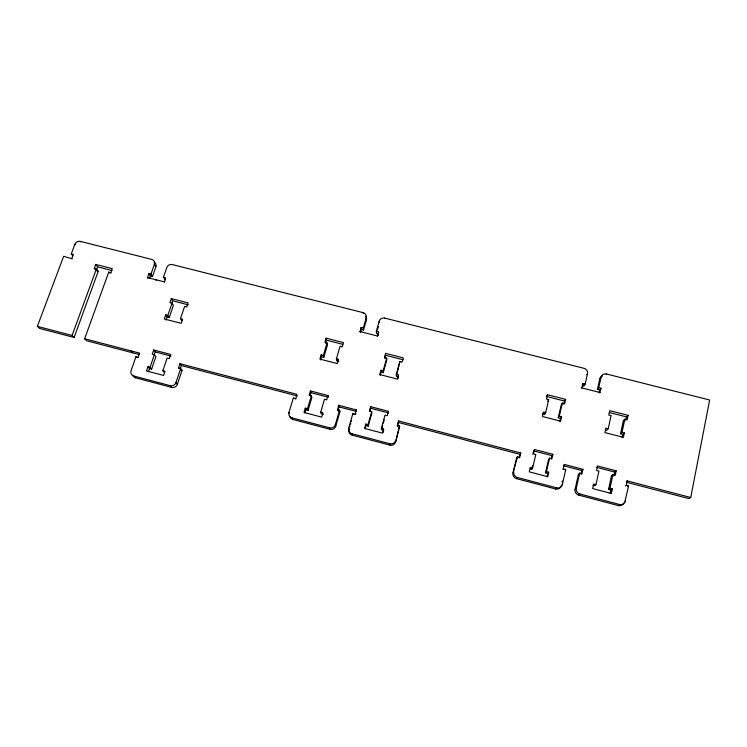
<?xml version="1.0" encoding="UTF-8"?>
<svg xmlns="http://www.w3.org/2000/svg" width="747" height="747" viewBox="0 0 747 747"><rect width="100%" height="100%" fill="white"/><g stroke="black" fill="none" stroke-linecap="round" stroke-linejoin="round"><path stroke-width="1.12" d="M355.096 414.52L352.836 413.642L348.69 428.152L348.998 429.637A4.594 4.491 -11.9 0 0 352.182 435.156L389.971 445.156A4.613 4.529 1.4 0 0 395.63 441.953L399.617 425.921L397.385 425.332L398.571 420.972L520.743 452.981L519.52 457.678M397.974 378.748L398.553 376.628L396.368 376.068L396.368 374.256L399.888 361.539L402.091 362.108L403.259 357.888L385.695 353.396L384.509 357.608L386.703 358.168L386.769 360.073L383.23 372.678L381.035 372.118L380.942 370.288L383.146 370.857L383.23 372.678M397.376 426.182L397.385 425.332M397.516 426.294L398.571 420.972M399.888 361.539L396.368 376.068M395.63 441.953L399.617 425.921M626.64 482.291L688.762 498.576L690.732 497.511L709.65 400L606.583 374.014A4.697 4.379 25.5 0 0 601.092 377.151L599.766 378.962L597.423 389.402L599.682 389.981L601.018 388.244L598.739 387.665L597.423 389.402M625.566 485.905L626.238 485.401L627.2 480.872L690.732 497.511M624.903 501.526L628.582 486.017L626.238 485.401M610.14 493.44L610.869 490.051L612.316 488.93L609.972 488.314L608.553 489.434L610.869 490.051M614.006 475.428L614.725 472.067L616.191 470.843L597.591 465.979L596.61 470.479L598.926 471.086L595.966 484.635L594.64 485.774L593.09 485.363M622.12 437.686L622.83 434.39L624.333 432.924L622.018 432.336L620.533 433.802L622.83 434.39M625.874 420.178L626.574 416.919L628.096 415.341L609.739 410.654L608.777 415.024L611.074 415.603L608.198 428.778L606.807 430.263L605.275 429.87M612.316 488.93L611.335 493.487L592.642 488.557L593.641 484.019L595.966 484.635M616.191 470.843L615.229 475.353L612.895 474.737L611.457 475.942L608.553 489.434M624.333 432.924L623.381 437.35L604.93 432.588L605.892 428.18L608.198 428.778M628.096 415.341L627.163 419.721L624.856 419.132L623.362 420.682L620.533 433.802M609.972 488.314L612.895 474.737M622.018 432.336L624.856 419.132M580.97 473.869L581.717 470.517L582.959 469.284L564.443 464.429L563.611 465.381M599.085 392.661L599.682 389.981M581.726 474.009L582.959 469.284M599.804 392.875L601.018 388.244M623.605 503.048A4.884 4.585 39.5 0 1 618.227 505.551L578.692 495.093A4.827 4.575 37.8 0 1 575.069 489.35L578.421 474.382L579.635 473.168L581.96 473.775M575.069 489.35L576.273 488.239L579.635 473.168M598.739 387.665L601.092 377.151M562.939 469.461L564.443 464.429M581.642 388.263L582.856 383.631L585.116 384.21L587.506 373.724A4.669 4.37 23.7 0 0 583.958 368.318L384.761 318.11A4.501 4.277 -2.7 0 0 379.243 321.145L376.348 331.266L376.469 333.33L378.365 333.806M562.061 481.946L562.276 481.012M582.343 385.573L583.893 385.966L584.369 383.883M561.352 485.55L562.323 484.551L565.74 469.527L563.425 468.911M546.468 471.609L548.774 472.216L547.766 473.43L545.469 472.823L546.468 471.609L549.587 458.172L551.893 458.77L552.92 454.307L534.553 449.507L533.638 450.871L551.884 455.642L552.92 454.307M559.307 416.191L561.595 416.779L560.511 418.339L558.242 417.76L559.307 416.191L562.342 403.128L564.611 403.716L565.619 399.374L547.486 394.743L546.496 396.433L564.517 401.046L565.619 399.374M546.991 476.782L547.766 473.43M551.118 458.966L551.884 455.642M559.755 421.607L560.511 418.339M563.761 404.276L564.517 401.046M548.774 472.216L547.738 476.717L529.268 471.843L530.333 467.361L532.639 467.967L535.795 454.559L533.498 453.961L534.553 449.507M561.595 416.779L560.577 421.159L542.35 416.452L543.377 412.092L545.655 412.68L548.728 399.645L546.459 399.066L547.486 394.743M545.469 472.823L548.569 459.47L549.587 458.172M558.242 417.76L561.258 404.771L562.342 403.128M532.854 454.185L533.377 451.972M530.202 468.808L531.733 469.209L532.518 465.876M542.415 413.679L544.675 414.268L545.189 412.101M561.1 486.092A4.799 4.575 36.5 0 1 555.572 488.977L516.522 478.64A4.743 4.575 33.4 0 1 513.021 472.963L516.588 458.144L517.382 456.828L519.679 457.435M513.021 472.963L517.382 456.828M519.128 457.631L520.743 452.981M368.206 426.154L368.028 424.651L365.797 424.063L365.993 425.566L368.206 426.154L371.847 413.184L371.689 411.606L369.466 411.018L370.689 406.695L388.468 411.336L387.263 415.677L385.041 415.099L381.418 428.171L381.512 429.656L383.734 430.235L383.127 432.42M381.512 429.656L382.707 425.323M383.304 423.157L384.21 419.907M365.797 424.063L364.573 428.423L382.445 433.139L383.65 428.759L381.418 428.171M380.942 370.288L379.747 374.536L397.395 379.084L398.571 374.826L396.368 374.256M365.078 428.825L365.993 425.566M369.942 411.532L370.689 406.695M380.148 375.283L381.035 372.118M384.882 358.467L385.695 353.396M368.028 424.651L371.689 411.606M383.146 370.857L386.703 358.168M348.998 429.637L349.251 428.731M349.773 426.92L350.026 426.014M350.539 424.212L350.801 423.316M351.314 421.513L351.576 420.608M377.431 329.969L378.384 326.616M355.049 414.23L356.282 409.898L338.587 405.257L337.551 410.476M377.366 336.486L378.524 331.817L376.348 331.266M355.777 414.174L355.927 413.642M378.122 335.683L378.337 334.908M289.5 415.621A4.585 4.426 -23.5 0 0 292.749 419.422L330.09 429.301A4.594 4.473 -17.4 0 0 335.748 426.135L339.913 411.746L339.549 410.159L337.336 409.58M363.518 330.043L363.313 327.961L361.146 327.41L361.361 329.492L363.518 330.043L366.422 319.996L366.235 317.858A4.491 4.258 -5.8 0 0 363.107 312.648L172.37 264.578A4.435 4.071 -22.8 0 0 166.833 267.51L163.453 277.286L165.404 279.761M359.998 332.079L361.146 327.41M337.943 410.364L338.951 406.882L338.587 405.257M360.614 332.07L361.361 329.492M335.748 426.135L335.356 424.632L339.549 410.159M363.313 327.961L366.235 317.858M323.395 414.352L321.201 413.773L320.715 412.195L324.515 399.253L326.719 399.832L327.98 395.536L310.416 390.942L309.137 395.228L311.331 395.807L311.873 397.479L308.053 410.318L305.868 409.739L305.29 408.133L307.484 408.712L308.053 410.318M338.933 361.277L336.766 360.717L336.383 358.821L340.09 346.235L342.266 346.785L343.489 342.612L326.131 338.176L324.889 342.341L327.065 342.901L327.494 344.89L323.787 357.374L321.621 356.814L321.145 354.9L323.32 355.46L323.787 357.374M336.766 360.717L337.383 358.625M304.907 412.96L305.868 409.739M310.014 395.845L310.957 392.651L310.416 390.942M320.687 359.951L321.621 356.814M325.655 343.303L326.579 340.193L326.131 338.176M307.484 408.712L311.331 395.807M323.32 355.46L327.065 342.901M305.29 408.133L304.001 412.456L321.649 417.115L322.919 412.774L320.715 412.195M321.145 354.9L319.893 359.102L337.336 363.593L338.568 359.382L336.383 358.821M295.756 399.225L296.802 394.313L179.952 363.696L178.542 367.897L179.065 368.588M289.453 413.474L288.977 412.381L293.319 398.02L295.513 398.599M180.27 368.691L181.316 365.554L179.952 363.696M138.344 357.626L135.917 356.711L131.07 370.699A4.594 4.258 -32.4 0 0 133.872 376.04L170.26 385.657A4.603 4.305 -31.4 0 0 175.975 382.548L180.681 368.467L178.542 367.897M132.789 375.396A4.566 4.239 -32.5 0 0 135.543 377.823L171.707 387.394A4.566 4.286 -31.4 0 0 177.384 384.303L182.053 370.297L180.681 368.467M162.865 370.661L167.132 358.056L169.261 358.616L170.68 354.433L153.667 349.988L152.229 354.162L154.358 354.713L155.89 356.627L151.622 369.121L149.503 368.57L147.925 366.73L146.487 370.932L163.584 375.442L165.003 371.222L162.865 370.661L164.349 372.473M180.466 318.689L184.612 306.429L186.722 306.97L188.095 302.899L171.278 298.604L169.886 302.656L171.987 303.198L173.388 305.402L169.233 317.568L167.141 317.027L165.703 314.889L164.293 318.978L181.194 323.339L182.576 319.23L180.466 318.689L181.82 320.808M148.429 371.698L149.503 368.57M154.134 355.04L155.199 351.921L153.667 349.988M166.095 320.08L167.141 317.027M171.642 303.861L172.678 300.836L171.278 298.604M151.622 369.121L150.063 367.291L154.358 354.713M169.233 317.568L167.804 315.43L171.987 303.198M138.036 357.271L139.484 353.098L84.644 338.746L108.754 272.104L111.154 273.075M164.415 282.263L165.535 277.809L163.453 277.286M147.962 278.323L147.486 277.595L148.886 273.589L150.418 275.96L152.481 276.483L155.88 266.763A4.407 4.024 -23.8 0 0 154.199 262.253M152.481 276.483L150.969 274.112L154.386 264.335A4.435 4.043 -23.8 0 0 151.622 259.368L80.396 241.412A4.426 3.968 -26.4 0 0 74.849 244.306L71.264 253.905L72.889 255.913M149.633 278.192L150.418 275.96M110.827 272.627L112.265 268.64L95.775 264.457L94.318 268.434L95.028 269.331M72.207 258.835L63.654 256.296L37.35 326.355L39.591 328.419L74.121 337.476L98.231 271.348L96.382 268.957L94.318 268.434M74.121 337.476L72.085 335.459L96.382 268.957M96.456 270.087L97.624 266.875L95.775 264.457M71.833 258.378L73.309 254.428L71.264 253.905M547.728 401.307L548.728 399.645M544.675 414.268L545.655 412.68M586.806 374.751L587.506 373.724M516.522 478.64L517.326 477.454A4.781 4.603 33.2 0 1 513.805 471.74M582.324 384.406L582.856 383.631M583.893 385.966L585.116 384.21M531.733 469.209L532.639 467.967M606.153 374.592L606.583 374.014M565.106 470.218L565.74 469.527M555.572 488.977L556.646 487.856A4.827 4.603 36.4 0 0 562.323 484.551M578.692 495.093L579.915 494.01L619.721 504.542A4.912 4.613 39.3 0 0 625.388 501.209M626.331 481.526L627.2 480.872M627.807 486.586L628.582 486.017M618.227 505.551L619.721 504.542M148.886 273.589L150.969 274.112M147.486 277.595L164.144 281.824M359.942 331.556L377.338 335.982M581.876 387.936L600.056 392.558M97.624 266.875L111.966 270.517M97.082 271.049L98.231 271.348M172.678 300.836L188.281 304.823M326.579 340.193L342.742 344.33M385.76 355.329L403.212 359.793M609.412 412.531L626.574 416.919M623.362 420.682L624.884 421.075M165.703 314.889L167.804 315.43M155.199 351.921L170.979 356.048M310.957 392.651L327.326 396.928M370.848 408.31L388.515 412.923L388.468 411.336M596.255 467.239L614.725 472.067M611.457 475.942L612.998 476.343M37.35 326.355L72.085 335.459M139.53 354.601L86.605 340.744L84.644 338.746M181.316 365.554L297.437 395.994M338.951 406.882L355.441 411.195M398.553 422.503L519.921 454.316M563.331 465.698L581.717 470.517M180.989 370.017L182.053 370.297M338.811 411.457L339.913 411.746M398.478 427.125L399.589 427.424M516.588 458.144L517.298 458.331M578.421 474.382L579.709 474.718M147.925 366.73L150.063 367.291M288.977 412.381A4.613 4.454 -23.4 0 0 292.077 417.881L329.66 427.816A4.622 4.501 -17.3 0 0 335.356 424.632M348.69 428.152A4.631 4.519 -11.9 0 0 351.902 433.699L389.943 443.765A4.65 4.557 1.3 0 0 395.63 440.543M517.326 477.454L556.646 487.856M133.872 376.04L135.543 377.823M131.005 350.875L132.677 352.827M135.917 356.711L136.542 357.43M170.26 385.657L171.707 387.394M175.975 382.548L177.384 384.303M74.849 244.306L75.223 244.783M80.396 241.412L80.76 241.888M108.754 272.104L109.426 273M155.806 279.705L156.272 280.442M154.386 264.335L155.88 266.763M292.077 417.881L292.749 419.422M293.319 398.02L293.524 398.543M329.66 427.816L330.09 429.301M327.98 395.536L328.419 397.217M351.902 433.699L352.182 435.156M352.836 413.642L352.957 414.333M356.282 409.898L356.496 411.186M363.107 312.648L363.173 313.329M378.524 331.817L378.58 332.854M379.243 321.145L379.299 322.33M384.761 318.11L384.77 318.642M389.943 443.765L389.971 445.156M365.638 316.27A4.463 4.239 -5.8 0 1 366.422 319.996M599.766 378.962A4.669 4.351 25.6 0 1 602.549 375.928M579.915 494.01A4.865 4.613 37.7 0 1 576.273 488.239"/></g></svg>
